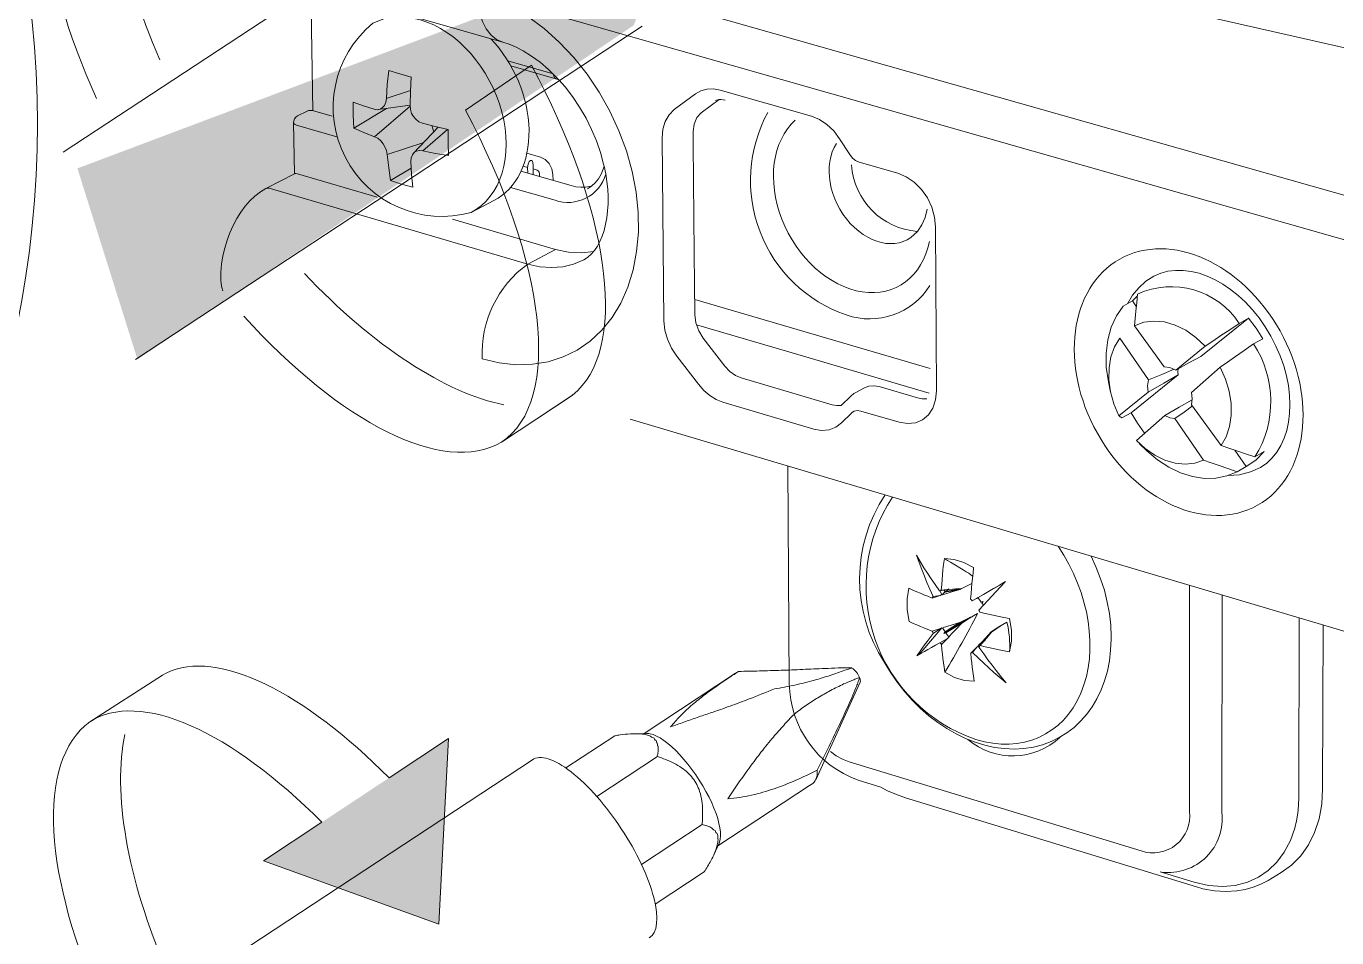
# Model space of a CAD drawing. Header units: metres. Extents: x -6.4 to 35.9, y -8.9 to 6.5.
# Drawn here: x 24.2616 to 24.6946, y -5.5785 to -5.2775 of the extents above; entities that cross this region are included whole.
import ezdxf

# ---------------------------------------------------------------- set-up
doc = ezdxf.new("R2010")
doc.units = ezdxf.units.M
doc.header["$MEASUREMENT"] = 0
for name, color, linetype, lineweight in [('PDF17_Geometry_Num_Penna__1_Num_Penna__255_Num_Penna__255_Num_Penna__255', 255, 'Continuous', 18), ('PDF17_Geometry_Num_Penna__7_Num_Penna__7_Num_Penna__7_Num_Penna__7', 7, 'Continuous', 18), ('PDF17_Solid Fills_Num_Penna__7_Num_Penna__7_Num_Penna__7_Num_Penna__7', 7, 'Continuous', 18)]:
    doc.layers.add(name, color=color, linetype=linetype, lineweight=lineweight)

msp = doc.modelspace()

# ---------------------------------------------------------------- hatches: boundary and pattern name
at = {"layer": 'PDF17_Geometry_Num_Penna__1_Num_Penna__255_Num_Penna__255_Num_Penna__255', "linetype": 'Continuous', "lineweight": 18}
msp.add_hatch(color=255, dxfattribs=at).paths.add_polyline_path([(24.48380883827088, -5.247268744958788), (24.27853905159182, -5.324457797146657), (24.29837020963799, -5.387530395229149), (24.46231787501202, -5.277215523698622), (24.46699452487841, -5.264699402957923)])
at = {"layer": 'PDF17_Geometry_Num_Penna__7_Num_Penna__7_Num_Penna__7_Num_Penna__7', "linetype": 'Continuous', "lineweight": 18}
for points in [[(24.30783974980098, -5.491102781154609), (24.30667193896729, -5.491773191077652), (24.28231551394058, -5.50739266097824)], [(24.40116729902719, -5.512696468514584), (24.3399923934489, -5.553131918637515), (24.39795041284341, -5.574028163409814)]]:
    msp.add_hatch(color=7, dxfattribs=at).paths.add_polyline_path(points)
at = {"layer": 'PDF17_Solid Fills_Num_Penna__7_Num_Penna__7_Num_Penna__7_Num_Penna__7', "linetype": 'Continuous', "lineweight": 18}
msp.add_hatch(color=7, dxfattribs=at).paths.add_polyline_path([(24.44383240269041, -5.397789829664369), (24.41858389994352, -5.414852843512161), (24.44201580806023, -5.39944422834543)])

# ---------------------------------------------------------------- linework, layer by layer
at = {"layer": 'PDF17_Geometry_Num_Penna__1_Num_Penna__255_Num_Penna__255_Num_Penna__255', "color": 255, "linetype": 'Continuous', "lineweight": 18, "flags": 128}
for points in [[(24.40670574993604, -5.305246227626142), (24.42856435734625, -5.290389078686431)], [(24.44383240269041, -5.397789829664369), (24.44201580806023, -5.39944422834543), (24.41858389994352, -5.414852843512161)], [(24.30783974980098, -5.491102781154609), (24.30667193896729, -5.491773191077652), (24.28231551394058, -5.50739266097824)], [(24.35927208526805, -5.540383317029963), (24.3399923934489, -5.55313191863107), (24.39795041260236, -5.574028163409814), (24.40116729892664, -5.512696468514584), (24.38148752376632, -5.525709990165922)]]:
    msp.add_lwpolyline(points, dxfattribs=at)
at = {"layer": 'PDF17_Geometry_Num_Penna__1_Num_Penna__255_Num_Penna__255_Num_Penna__255', "color": 255, "linetype": 'Continuous', "lineweight": 18}
for points in [[(24.42856435734625, -5.290389078686431), (24.45380745356152, -5.337431310463884), (24.46052236585523, -5.381591860878572), (24.4438324026904, -5.397789829664369)], [(24.42856435734625, -5.290389078686431), (24.45380745356152, -5.337431310463884), (24.46052236585523, -5.381591860878572), (24.4438324026904, -5.397789829664369)], [(24.41858389994352, -5.414852843512161), (24.4391395332291, -5.401352734013447), (24.43318694189627, -5.354851155399746), (24.40670574993608, -5.305246227626146)], [(24.41858389994352, -5.414852843512161), (24.4391395332291, -5.401352734013447), (24.43318694189627, -5.354851155399746), (24.40670574993608, -5.305246227626146)], [(24.38148752376632, -5.525709990165922), (24.35371957727638, -5.497666310562472), (24.3249352028386, -5.482792942027849), (24.30783974980096, -5.491102781154609)], [(24.38148752376632, -5.525709990165922), (24.35371957727638, -5.497666310562472), (24.3249352028386, -5.482792942027849), (24.30783974980096, -5.491102781154609)], [(24.28231551394058, -5.50739266097824), (24.29925417756071, -5.496260612336734), (24.32952534819879, -5.510447351353402), (24.35927208526804, -5.540383317029971)], [(24.28231551394058, -5.50739266097824), (24.29925417756071, -5.496260612336734), (24.32952534819879, -5.510447351353402), (24.35927208526804, -5.540383317029971)]]:
    msp.add_open_spline(points, degree=3, dxfattribs=at)
at = {"layer": 'PDF17_Geometry_Num_Penna__7_Num_Penna__7_Num_Penna__7_Num_Penna__7', "color": 7, "linetype": 'Continuous', "lineweight": 18, "flags": 128}
for points in [[(24.47293846576062, -5.632095394502354, 0.04508080147337286), (24.53235084192456, -5.637437047760145, 0.4142170334888561), (24.86185191256893, -5.30794138364741, 0.4142197883471385), (24.53235084192456, -4.978440313003031, 0.2773684993809682), (24.24137671572865, -5.15318482205705)], [(23.64609595631887, -5.466802584056929, 0.2752422952257264), (23.93583198676981, -5.639243910633386, 0.4142074821694222), (24.26533305741418, -5.309742839989013, 0.4142074821694222), (23.93583198676981, -4.98024176934463, 0.2809495440736232), (23.64281959814658, -5.158878981177612)], [(24.75162300489144, -5.297020189739762), (24.64719043978247, -5.273323361572821), (24.51548732909419, -5.236537320311612), (24.51155137406212, -5.233023074747273), (24.44004458662521, -5.213045940346895), (24.38501636696608, -5.202305865249098), (24.38525966088977, -5.202192328084713), (24.38551052395776, -5.202136640808803, 0.1558430401554132), (24.38391019059306, -5.202385341264169), (24.38444003069353, -5.20222855184668), (24.38501852957874, -5.20230424328961), (24.33063963436927, -5.229401779856506)], [(24.34081634887044, -5.331096477344282), (24.34130834324945, -5.330977533648259), (24.34191982197765, -5.331017541982376), (24.42728895653298, -5.356066003058679, 0.253276476801115), (24.41223933506697, -5.387352520338275), (24.41786212796992, -5.388660900994537), (24.42339300983503, -5.389271839069568), (24.42884820025722, -5.389115049652084), (24.43406009675572, -5.388293256843191), (24.43901788626726, -5.386698330010141), (24.44368372307038, -5.38443839978569), (24.44795488306396, -5.38148643351164), (24.45180974012147, -5.377880276909465), (24.45516719626832, -5.373701027953715), (24.45808131682091, -5.368943280112756), (24.46037909276683, -5.363688131361155), (24.46214162208064, -5.357995053546922), (24.46328780678778, -5.351923518518063), (24.46386089914134, -5.345565437312423), (24.46377980116678, -5.339007314436202), (24.46308776511719, -5.332276182547574), (24.46181182365075, -5.325485578810934), (24.45988709838782, -5.318716601200848), (24.45742712649278, -5.312028721565323), (24.45443190796563, -5.305546290132021), (24.45090684933801, -5.299280119964216), (24.44692764205285, -5.293370780884487), (24.44254294489488, -5.287834492487736), (24.43774194480083, -5.282795605001631), (24.43270305731472, -5.278281151084364), (24.42737221712019, -5.274307350330837)], [(24.39174047036358, -5.27537351836974), (24.3875990671293, -5.274557132092482), (24.38353876186957, -5.27447062758629), (24.37972715706517, -5.275124817914417), (24.37615884618445, -5.276476450823779, 0.8101956335043193), (24.40863425977112, -5.339007314436202), (24.4161385256839, -5.335076765935774)], [(24.36266954974901, -5.307265567192729), (24.35622388273089, -5.305386797448563, 0.2052958456997703), (24.35438458066778, -5.305589542385121), (24.35127095909762, -5.3071525706812, 0.2728499291821775), (24.34991175704413, -5.309398984576866), (24.35020370975255, -5.309853133234412), (24.35090115233378, -5.310188338195935), (24.36427150507319, -5.314081040974898)], [(24.50662926765939, -5.30595934914912, 0.4650126528052793), (24.53254277379769, -5.37283273897274, 0.3520508303410764), (24.56009770294111, -5.363160453873341)], [(24.53430584376466, -5.323308368520536, 0.3769630128639007), (24.55604280421303, -5.345243748679998), (24.55751338081841, -5.343151420936302), (24.55858387408263, -5.340691449041266), (24.55923806441076, -5.337901678716339)], [(24.4216293992149, -5.330726129927115), (24.43631353914221, -5.334986476857424, 0.4284921093702396), (24.4530813563626, -5.326341973422309)], [(24.64136273933046, -5.391038152955524), (24.65112693546769, -5.383166242891399), (24.65363015961583, -5.381484811552149), (24.65633342543456, -5.37967902998524), (24.65920429373404, -5.377759711253944), (24.66236170821031, -5.375624131257155, 0.3689975572187331), (24.62877525237215, -5.365948061585613), (24.62848870619536, -5.368856775606559), (24.62824541227168, -5.371560041425283), (24.62799671181635, -5.374068672105061), (24.62779396687995, -5.376407537691421), (24.63755275648555, -5.389934679848317)], [(24.64661572546941, -5.402484861738333), (24.65641236079647, -5.416012003895233), (24.65887773922314, -5.416833796704125), (24.66153775278877, -5.417736687487583), (24.66445187334136, -5.418677423992495), (24.66756603556453, -5.419710071535246, 0.2917910106819572), (24.66711999670443, -5.382389864948259), (24.66403827367109, -5.384563290666513), (24.6611674053716, -5.386569113904006), (24.65850198527433, -5.388423554255652), (24.65604579795144, -5.390141209356869), (24.64657355452263, -5.398424015825444)], [(24.54394677098056, -5.528766843153736), (24.53648143209557, -5.526475555045788, -0.3129669372245728), (24.51372534043355, -5.494617567372114), (24.51319009380144, -5.422694476999119)], [(24.53348675422159, -5.520368336908124), (24.62992846557042, -5.549806901674039, 0.5590563304078089), (24.64587881520722, -5.536807977658114), (24.64587881520722, -5.462100523491834)], [(24.63673474824879, -5.556816469942056, 0.4864638158597059), (24.65665781733281, -5.537104255591849), (24.65670106958591, -5.465343361167974)], [(24.57072045630238, -5.474607453128748), (24.57321827391888, -5.472969274042601), (24.57592694626924, -5.471412192931016, -0.01681448432262909), (24.5651025292779, -5.490838401757539), (24.56485382882258, -5.489211035734666), (24.56464838062035, -5.487724239534366), (24.56448077813959, -5.486334760903539), (24.56432398872211, -5.484896623487977), (24.56415638624134, -5.483350355439669), (24.56399419029222, -5.481663517568784), (24.56375089636854, -5.481376971391999), (24.56345948431328, -5.481083396724085), (24.56198350117626, -5.481905189532977), (24.56067512052, -5.482635071304035), (24.55951812274958, -5.483348733480177), (24.55837734457408, -5.483992110745035), (24.55714465536074, -5.484689553326263), (24.55587952695758, -5.485435654692232), (24.55673916548793, -5.484165119757435), (24.55759880401828, -5.482927024012454), (24.55842059682718, -5.481780839305319), (24.55928023535753, -5.480634654598177), (24.56022097186245, -5.479401965384838), (24.56128605859503, -5.478012486754015)], [(24.58646535773696, -5.473043884179198), (24.58707629581199, -5.476904147768337), (24.58711954806509, -5.480591402345077), (24.58650320345842, -5.484046176061405, 0.07679904959758549), (24.58560463790027, -5.474319284992475), (24.58289596554991, -5.475881772635695)], [(24.52985951214602, -5.489426756347001, 0.002753379143569009), (24.52544778232986, -5.489594358827759, -0.002791856532407651), (24.51813815155603, -5.489897124599459, -0.005793731375621972), (24.51098531019969, -5.490178264244602, -0.0009669230574249168), (24.50390275375462, -5.490421558168286, 0.002290490518509986), (24.49689859201831, -5.490574022360462, -0.003691653374448558), (24.49309239374554, -5.493098872635152, 0.005988334456897806), (24.48943757835863, -5.495618316378206)], [(24.53690800744173, -5.492611203481474, 0.1582617760108073), (24.53436693757216, -5.489442975941913, -0.01068053719369031), (24.53328022471304, -5.489772774371829)], [(24.48331900650452, -5.505751237973115, 0.001367404280771629), (24.48771451672577, -5.504242815646265, 0.002250848969431318), (24.49415369590597, -5.502020731143276, 0.0055364232743833), (24.50050096404834, -5.499631044159521, 0.005747448011082881), (24.50877295745364, -5.496338466392316, 0.008338004429894807), (24.5155468009422, -5.495081988439772, 0.0127255718411885), (24.52201301278059, -5.493432996290348, 0.01343061274045509), (24.52719247008927, -5.491875915178767, 0.008030266808076676), (24.53210700734771, -5.490194483839517)], [(24.53433017315703, -5.493565456315466, -0.001645912763259501), (24.53167556612304, -5.494690014896058, 0.006380467108645278), (24.52735034081308, -5.496847221019394, 0.006905849733354153), (24.52318731145224, -5.499236908003144, 0.01185127245528167), (24.51920810416708, -5.501788790936018, 0.01017431395631109), (24.51538244238042, -5.504647224212746, 0.007673006933920117), (24.5118573837528, -5.508388544105863, 0.004244373943600096), (24.50845126882121, -5.512243401163364, 0.008383731515863345), (24.50447206153605, -5.517141718826892, 0.01050355917853554), (24.50066045673165, -5.522202232439547, 0.009476355279464797), (24.4969732021549, -5.52738709627986, 0.001415162844195838), (24.49344381830198, -5.532677387487087, 0.0140346252862033), (24.49739599292895, -5.532163766981551)], [(24.52290887507291, -5.523206225364621, 0.006641601928992482), (24.52647718595363, -5.516118262387927, 0.002269526583799136), (24.53000765111289, -5.508754566297718, 0.003145322707768369), (24.5329109586022, -5.502461363471728, 0.01126914677358945), (24.53569532239548, -5.495989745101703)], [(24.47888024403018, -5.50731913214797, 0.001826946217195688), (24.47447392074566, -5.508876213259562, -0.01215834379391473), (24.47763511979407, -5.505312227604144, -0.02224125506562838), (24.48122505680134, -5.501938551862384, -0.01493938352817538), (24.48519885755487, -5.498743291664653)], [(24.46436640984945, -5.511165338754829, 0.03101047620094467), (24.46123602803137, -5.511176151818152, 0.0166488076537499), (24.45785153922632, -5.511505950248019)], [(24.48313518442887, -5.527880171965187, 0.03172490416376562), (24.48175111232968, -5.525777031158214, 0.04243400104210539), (24.4801075267119, -5.523960436528021, 0.03861658653638931), (24.47815576879076, -5.522408761948096)], [(24.50125625651809, -5.53142307214722, 0.008431750910689633), (24.50500298294285, -5.530466116047386, 0.01687791138885942), (24.50870105058286, -5.529287492150416, 0.02097892303343428), (24.51588633112903, -5.526497721825507, 0.01310571326193663), (24.52290941572608, -5.523205144058295, -0.2499069480920922), (24.52147830680165, -5.527536316553054), (24.52036456128433, -5.528266198324111), (24.49009879717789, -5.548156828218289)], [(24.48507612928674, -5.536519809521842, 0.03098496808887445), (24.4848274288314, -5.533297516665918, 0.03867565704393593), (24.48409754706032, -5.530194167506025)], [(24.48898721427321, -5.550602202477894, 0.03716742927384808), (24.48982522667702, -5.548250361215612, 0.04311247559053592), (24.49015502510692, -5.546601369066192)]]:
    msp.add_lwpolyline(points, format="xyb", dxfattribs=at)
for points in [[(24.27380509249007, -5.319132363483767), (24.42646391980511, -5.218776323229427)], [(24.40453340552412, -5.250365065627552), (24.83477978670074, -5.372347232431693)], [(24.4190450770922, -5.282749108829549), (24.34909537076687, -5.262739535239348)], [(24.41055790372773, -5.266348935760512), (24.82866608072511, -5.38546239687782)], [(24.41055790372773, -5.266350017066838), (24.41080119765141, -5.269842636504627), (24.41137969653662, -5.273075742423828), (24.41232043304154, -5.27594661072331), (24.41359096797633, -5.278406582618352), (24.41519130134102, -5.280423218919118), (24.41699708290793, -5.281850543271403), (24.41904615839852, -5.282748027523223)], [(24.35631309050287, -5.30543653753978), (24.3557399981493, -5.27168356052718)], [(24.46507412484079, -5.277517208163992), (24.2977257510668, -5.387513094327907)], [(24.4375797488517, -5.295220355357657), (24.43696340424503, -5.294528319308061), (24.43417904045175, -5.291776394704602), (24.43138927012682, -5.289397520784121), (24.42856165408043, -5.287353851825166), (24.42577188375551, -5.285623761701181), (24.42343626208813, -5.284428918209308), (24.42118173839532, -5.283450335982927), (24.41904615839852, -5.282747486870058)], [(24.40670574993604, -5.305246227626142), (24.42856435734625, -5.290389078686431)], [(24.42073191496308, -5.288947697351887), (24.43569719453554, -5.293245890003661)], [(24.42171265980211, -5.290626425425316), (24.43664009365311, -5.294886772355625), (24.43618594499556, -5.29460022617884), (24.43589939881878, -5.294075792610009), (24.43578045512276, -5.29332969124404)], [(24.38136803941713, -5.292142416896453), (24.38091929729123, -5.296775814509751), (24.38058949886134, -5.301371366401582), (24.38038405065912, -5.302641901336386), (24.37992990200158, -5.30370698806896), (24.37931896392654, -5.304404430650191), (24.37862152134531, -5.304853172776099), (24.37766997177712, -5.305091060168145), (24.37661029157618, -5.304934270750664)], [(24.38136533615132, -5.292141876243292), (24.38501474500659, -5.293212369507508), (24.38874525183644, -5.294282862771723)], [(24.38874687379593, -5.294279618852741), (24.3885414255937, -5.298945455655861), (24.38841707536604, -5.30362751205389)], [(24.43762191979847, -5.295220355357657), (24.43663793104046, -5.294885150396134)], [(24.45250556074321, -5.323673309406061), (24.45238121051555, -5.323013712546292), (24.45131612378297, -5.319202107741894), (24.45000233659507, -5.315352657216025), (24.44840740976202, -5.311622150386189), (24.44655837594201, -5.307853797834884), (24.44442820247686, -5.304193575916329), (24.44213042653094, -5.300755021794913), (24.4396272023828, -5.297521915875716), (24.43757812689221, -5.295218733398166)], [(24.38854088494054, -5.298741088759961), (24.38058787690185, -5.301368663135761)], [(24.4908427359312, -5.298619982451285), (24.48863146449148, -5.298214492578474), (24.48650129102633, -5.298295590553039), (24.4844900612572, -5.298836243716782), (24.48272753194339, -5.299858078196259)], [(24.52106416647822, -5.307230965390254), (24.49084165462487, -5.298618360491794)], [(24.36963910968285, -5.302600811695939), (24.37304522461444, -5.303790248656178), (24.37660812896353, -5.304936433363316)], [(24.36980292759147, -5.31117070499446), (24.36964073164234, -5.306904951532516), (24.36964073164234, -5.302601352349104)], [(24.3884192379787, -5.30386810271176), (24.3767249100469, -5.31399994300034)], [(24.37796030252605, -5.305061324244143), (24.38842194124452, -5.303547495385658)], [(24.3884176160192, -5.303626430747563), (24.38854196624687, -5.305021315910025), (24.38895286265132, -5.306286444313187), (24.38956380072635, -5.307351531045768), (24.39034774781377, -5.308259828360857), (24.39136958229326, -5.309032962385011), (24.39255901925349, -5.309573615548757), (24.39670582901942, -5.310633295749696), (24.40096617594973, -5.311660536760812)], [(24.48272753194339, -5.299855374930441), (24.47571526040961, -5.305061864897304)], [(24.48461008625955, -5.306088565255259), (24.49055727106074, -5.30169846156565), (24.49014096812466, -5.301779559540208), (24.48969763253039, -5.301903909767873), (24.48928132959431, -5.302060699185361)], [(24.49252416727045, -5.301903909767873), (24.49183213122085, -5.301779559540208), (24.49121038008255, -5.30169846156565), (24.49068053998208, -5.30169846156565), (24.49055618975441, -5.30169846156565)], [(24.38058949886134, -5.304694761399123), (24.36980346824463, -5.31117178630079)], [(24.47571580106278, -5.305061324244143), (24.47399111747043, -5.306742755583389), (24.47272058253564, -5.308954027023105), (24.4719366354482, -5.311538349145806), (24.47169874805616, -5.314409217445295)], [(24.4846122488722, -5.306085321336276), (24.48313626573518, -5.307685654700961), (24.48223878148336, -5.309815828166116), (24.48194682877494, -5.312313645782616)], [(24.53033042105164, -5.314654673981632), (24.52840569578871, -5.312108197580393), (24.52615117209589, -5.309934771862139), (24.52364794794776, -5.308296592775989), (24.52106362582505, -5.307231506043415)], [(24.34991391965678, -5.309401687842687), (24.3502491246183, -5.326216001235153)], [(24.36980130563197, -5.311172326953951), (24.37320742056357, -5.312605057837875), (24.37672707265955, -5.31399994300034), (24.37779756592376, -5.314529783100806), (24.37878155468178, -5.315351575909702), (24.37951684298447, -5.316297718946252), (24.38013318759114, -5.317324959957368), (24.38062518197015, -5.31854683610743), (24.38091713467858, -5.319898469016795)], [(24.38956488203267, -5.319411881169426), (24.39768549255212, -5.310880374245528)], [(24.40076343101332, -5.311619447120368), (24.39268607274698, -5.318626312122504)], [(24.39559478676792, -5.310346749572915), (24.39596243091927, -5.311368584052392), (24.39624897709605, -5.312401231595146)], [(24.40096401333707, -5.311661077413977), (24.40100726559017, -5.315970083129024), (24.40108836356473, -5.320230430059333)], [(24.48198575580273, -5.316170665452773), (24.48194791008127, -5.312315808395269)], [(24.39292828536433, -5.315880334703841), (24.38091497206592, -5.319897387710469)], [(24.47169766674983, -5.314406514179474), (24.4723140113565, -5.374846131354523)], [(24.48210956537723, -5.328677595089687), (24.48198521514957, -5.316172287412265)], [(24.53369328373014, -5.319897928363631), (24.53033042105164, -5.314653592675302)], [(24.38194113177071, -5.328508911302599), (24.38136803941713, -5.32424856437229), (24.38091929729123, -5.319896306404139)], [(24.39268391013432, -5.318626852775665), (24.39149987970572, -5.318502502548007), (24.39051048441606, -5.31875120300333), (24.38976978958173, -5.319243197382335), (24.38919669722816, -5.319940639963566), (24.38879120735535, -5.320924628721585), (24.38870470284915, -5.32215731793492), (24.38895340330448, -5.326466323649967), (24.38932104745582, -5.330650979137356)], [(24.40109106683055, -5.320233133325154), (24.39681990683697, -5.319492438490823), (24.39268391013432, -5.318627393428834)], [(24.43155525064809, -5.320726209010488), (24.42704620326246, -5.319412421822591)], [(24.435612852642, -5.326511197862558), (24.43528846074375, -5.324656757510915), (24.43442882221339, -5.322899634728742), (24.43311503502549, -5.32150474956628), (24.43155795391391, -5.320726209010488)], [(24.53676635631286, -5.322405477737082), (24.53562017160572, -5.321870231104974), (24.53455508487315, -5.321059251359358), (24.53369544634279, -5.319896847057304)], [(24.38883121568947, -5.324374536559439), (24.38194329438336, -5.32851053326209)], [(24.42507227856163, -5.325349874866838), (24.44160545230894, -5.330150874960893), (24.44323822486346, -5.330518519112239), (24.44483855822814, -5.330686121592997), (24.44635779361827, -5.330648275871539), (24.44767158080617, -5.330437421137674), (24.44844471483032, -5.330237379467093)], [(24.42905310780628, -5.324656216857754), (24.42909095352774, -5.323553284403712), (24.42900985555318, -5.322482791139496), (24.42889091185715, -5.322077301266688), (24.42856111342727, -5.321828600811365), (24.42819346927593, -5.321871853064465), (24.42782041859294, -5.322158399241246), (24.42741492872013, -5.323055883493069), (24.42724732623937, -5.324169629010381), (24.42577674963398, -5.323710073821196)], [(24.42728679392032, -5.32601163433926), (24.42724894819886, -5.32416800705089)], [(24.43040474071564, -5.325063869343218), (24.42905310780628, -5.324652972938772)], [(24.42905310780628, -5.324654594898263), (24.42909095352774, -5.326546880971367)], [(24.43118598453725, -5.326218163847813), (24.43109948003105, -5.325726169468801), (24.4307750881328, -5.325315273064355), (24.43040203744982, -5.325066572609032)], [(24.44844579613665, -5.330235757507602), (24.44959198084379, -5.329208516496486), (24.450662474108, -5.327856883587121), (24.45152211263836, -5.326375493918459), (24.45221955521959, -5.324694062579212), (24.45250610139637, -5.323672228099735)], [(24.54960146242017, -5.326046236141739), (24.53676635631286, -5.322407640349734)], [(24.32589053697894, -5.361270871066054), (24.32593378923203, -5.358691955474988), (24.32617708315572, -5.356031941909364), (24.32658797956017, -5.353361115280464), (24.3271989176352, -5.350782199689402), (24.32798286472263, -5.348192471035063), (24.32892360122754, -5.3457000599502), (24.32999409449176, -5.343321186029719), (24.33122137717346, -5.341018003552165), (24.33252975782973, -5.338925675808472), (24.33396789524529, -5.336957698292444), (24.33552497635687, -5.335157323257171), (24.33716856197466, -5.333594835613951), (24.33896893700993, -5.332199950451486), (24.34081797082994, -5.331097017997443), (24.35024696200565, -5.326220326460465)], [(24.35033076324602, -5.326180858779512), (24.35066056167592, -5.326126793463139), (24.35119040177639, -5.326267363285712)], [(24.35119148308271, -5.326265741326221), (24.37751047909381, -5.33392139012485)], [(24.38932212876215, -5.33064989783103), (24.38559162193231, -5.329622656819915), (24.38194221307703, -5.328508911302599)], [(24.43122815548402, -5.327157278393237), (24.43118490323093, -5.326216541888318)], [(24.43565286097611, -5.328429435287529), (24.43561501525465, -5.326510116556232)], [(24.48231555423261, -5.352419297469218), (24.48211010603039, -5.328679217049178)], [(24.56206730241664, -5.343807233223924), (24.56173750398676, -5.340568720773092), (24.56080217401347, -5.337281549537522), (24.55932078434481, -5.33421604609909), (24.55735280682878, -5.331383023521063), (24.5549739329083, -5.329004149600586), (24.5523463585325, -5.327203774565319), (24.54959984046068, -5.326046776794904)], [(24.4470119839464, -5.331175953359352), (24.44836361685576, -5.330321721360633), (24.44844471483032, -5.330235216854433)], [(24.40244269973992, -5.3412277769797), (24.43651466211912, -5.351192014787522)], [(24.56230735242134, -5.397886065927516), (24.56206946502929, -5.343809936489741)], [(24.44910485234325, -5.351882969530784), (24.44504454708353, -5.352331711656696), (24.44082204587468, -5.352088417733007), (24.43651304015963, -5.351190933481192), (24.4272840906545, -5.356062218486535)], [(24.44582687221147, -5.35463381282792), (24.44246400953298, -5.35606654371184), (24.43889569865226, -5.356931588773836), (24.43512193956931, -5.357212728418983), (24.43126708251182, -5.356931588773836), (24.42728787522665, -5.35606654371184)], [(24.48531131341293, -5.380508391938427), (24.48382992374427, -5.378080859233215), (24.48284593498625, -5.375420845667588), (24.482521543088, -5.37271757984886), (24.48231609488578, -5.352421460081874)], [(24.62541995883794, -5.369142781130179), (24.62713923589865, -5.366353010805256), (24.62918831138925, -5.363855193188755), (24.63148608733516, -5.361730426255235), (24.63410825517933, -5.36004358838435)], [(24.326587438907, -5.364923523840311), (24.32621979475566, -5.363782745664814), (24.32597109430033, -5.362587902172933), (24.32588999632577, -5.361268708453395)], [(24.56021934990296, -5.39051047546771), (24.48247883148807, -5.367748977274047)], [(24.62402615498181, -5.369931594096084), (24.62705381269878, -5.368244756225199), (24.62836759988669, -5.37016948148813)], [(24.62705381269878, -5.368244756225199), (24.62787560550768, -5.36737971116321), (24.62869739831657, -5.366563324885952)], [(24.61914189430054, -5.394939506185104), (24.61844445171931, -5.390138506091052), (24.61835794721311, -5.385461856224659), (24.61889860037685, -5.381039313345227), (24.62000153283089, -5.376892503579299), (24.6217640621447, -5.373167403281094), (24.62402399236915, -5.369934297361901)], [(24.47231563331599, -5.374844509395032), (24.47264543174587, -5.377839727922179), (24.47345641149149, -5.380878198702426), (24.47477019867939, -5.3838193519132), (24.4765327279932, -5.3864901785421)], [(24.51278027870332, -5.384810909815506), (24.48305516776062, -5.376117206942489)], [(24.62779558883944, -5.376408078344582), (24.63087190534115, -5.375288926295632), (24.63419151576655, -5.374888842954462), (24.6376787286727, -5.375169982599608), (24.64124163302178, -5.376197223610724), (24.64472884592794, -5.377921907203071), (24.64804845635333, -5.380268341933721), (24.65112477285504, -5.383166242891399)], [(24.66236008625082, -5.375626293869807), (24.66539855703107, -5.373939455998926), (24.64969258262428, -5.386569113904006)], [(24.66539855703107, -5.373939455998926), (24.66793962690067, -5.377183374981396), (24.67015630487202, -5.380703027077374)], [(24.48530915080027, -5.380510554551083), (24.49244036603007, -5.389734097524574)], [(24.62291457207715, -5.380549481578868), (24.62119529501644, -5.383414943346722), (24.61996801233474, -5.386702114582292), (24.61934626119643, -5.390340710374293), (24.61930300894333, -5.394244226216532), (24.61983825557544, -5.398212620438422), (24.62094659456112, -5.402235079976684), (24.62258477364727, -5.406133189287289), (24.6323057175314, -5.398304531476256)], [(24.62291457207715, -5.380546778313054), (24.6323489697845, -5.394284775203808)], [(24.67015576421886, -5.380702486424212), (24.66711729343861, -5.382389324295097)], [(24.55993442568566, -5.398675419546585), (24.51277865674383, -5.384813072428166)], [(24.47653164668687, -5.386491800501592), (24.48366826844831, -5.395758595728182)], [(24.49243982537691, -5.38973409752457), (24.49408341099469, -5.391496626838382), (24.4958891925616, -5.392805007494644), (24.49785176354599, -5.393670052556633)], [(24.64136490194311, -5.391038152955524), (24.63944558321182, -5.390183920956808), (24.63755329713871, -5.389935220501485)], [(24.64969096066478, -5.386571817169827), (24.64571175337962, -5.388712803698255), (24.64136490194311, -5.391037612302359)], [(24.6560479605641, -5.390140668703708), (24.65780508334627, -5.394033371482671), (24.65899992683815, -5.398050424489295), (24.65965411716628, -5.402072884027561), (24.65969736941938, -5.406014245591262), (24.65916212278727, -5.409696093636363), (24.65805378380159, -5.413064362846498), (24.65641019818381, -5.416010922588903)], [(24.49785392615865, -5.393667889943977), (24.52787098980977, -5.40248594304466)], [(24.64214614576473, -5.39058941082962), (24.64210289351162, -5.391584212650905), (24.64214614576473, -5.392600640598751), (24.62660777383869, -5.405149200529266)], [(24.63230355491875, -5.398302368863604), (24.63209810671653, -5.396253293373007), (24.63234680717185, -5.394285315856976), (24.63681260230438, -5.392479534290068), (24.64091615981721, -5.390798102950825)], [(24.63230463622508, -5.398302909516765), (24.63746787393884, -5.395345536711076), (24.64214452380523, -5.392599018639256)], [(24.44383240269041, -5.397789829664369), (24.44201580806023, -5.39944422834543), (24.41858389994352, -5.414852843512161)], [(24.48366718714198, -5.395758595728182), (24.48542971645578, -5.397764418965671), (24.48744094622492, -5.399456663368198), (24.48957652622171, -5.40076504402446), (24.49178779766143, -5.401619276023176), (24.52180486131255, -5.41051842709842)], [(24.53090567601787, -5.402733021540492), (24.53401983824104, -5.39965670503878), (24.53434963667092, -5.399370158861995), (24.53471728082227, -5.39908361268521), (24.53508492497362, -5.398829505698252), (24.53545256912496, -5.398575398711291)], [(24.53852726366718, -5.396951276607403), (24.53545635369711, -5.398578642630277)], [(24.55612011761544, -5.400264939847997), (24.54337151601434, -5.396534433018154), (24.54164683242199, -5.396253293373007), (24.54000865333584, -5.396372237069034), (24.53852726366718, -5.396950735954235)], [(24.55005561107771, -5.408302830433392), (24.5527967226179, -5.4087515725593), (24.5553810447406, -5.408519091698885), (24.55772207293962, -5.4075242898776), (24.55969005045565, -5.40588611079145), (24.56112278133957, -5.403631587098637), (24.56202567212303, -5.400922914748271), (24.56230681176817, -5.397884443968024)], [(24.61988150782854, -5.398382385531839), (24.61914081299421, -5.394938424878781)], [(24.64661842873522, -5.402484861738333), (24.64681847040581, -5.400511477690664), (24.64657517648212, -5.398424556478609)], [(24.52786990850344, -5.402484861738333), (24.52942698961503, -5.402771407915118), (24.53090837928369, -5.402733562193653)], [(24.5561222802281, -5.400267643113814), (24.55763610908658, -5.400554189290599), (24.55911209222361, -5.400510937037495)], [(24.63185265018019, -5.417690731968658), (24.63538311533944, -5.420648104774344), (24.63910821563764, -5.423102670137744), (24.64300632494825, -5.424994956210853), (24.64694768651194, -5.426222238892557), (24.65084038929091, -5.426833176967591), (24.65465199409531, -5.426757485524664), (24.65825815069748, -5.426022197221968), (24.66162101337599, -5.424670564312606), (24.65855010340591, -5.423600071048391), (24.65567923510643, -5.422616082290375), (24.65305706726226, -5.421707784975283), (24.65059168883559, -5.420853552976567), (24.64111944540677, -5.407072303832706), (24.64411466393392, -5.404904284646094), (24.64690443425884, -5.402849802623862)], [(24.64681901105897, -5.400842357426875), (24.64247215962246, -5.403340175043379), (24.63780091628771, -5.406086693115199)], [(24.78150166133265, -5.502381887456657), (24.46113762915556, -5.40728640248555)], [(24.53094784696464, -5.408519632352053), (24.53422420513694, -5.405232461116483)], [(24.53422690840275, -5.405230298503831), (24.53512979918621, -5.404662612681896), (24.53615163366569, -5.404413912226573), (24.53729781837282, -5.404576108175696)], [(24.53729944033232, -5.404575567522535), (24.55005344846506, -5.40830066782074)], [(24.62357200632427, -5.406832794481168), (24.62328005361584, -5.406621939747311), (24.62303675969216, -5.406465150329822), (24.62278805923683, -5.406297547849064), (24.62258261103461, -5.406135351899934)], [(24.63111682122432, -5.411908987035574), (24.62870010158239, -5.408638035394915), (24.62660777383869, -5.405150822488761), (24.62356930305845, -5.406832253828007)], [(24.62836868119301, -5.414332735168642), (24.63780307890036, -5.406087774421529)], [(24.63780091628771, -5.406085611808873), (24.63948234762695, -5.406783054390104), (24.6411205267131, -5.407075007098527)], [(24.52180323935305, -5.410520049057908), (24.52438756147576, -5.410963384652181), (24.5268475333708, -5.410768749513231), (24.52906421134215, -5.409946956704342), (24.53094568435198, -5.408519632352053)], [(24.65059385144824, -5.420853012323406), (24.6476418851742, -5.421793748828321), (24.64447906416628, -5.422085701536744), (24.64116486027253, -5.421750496575221), (24.63780199759403, -5.420766507817206), (24.63448238716864, -5.419176987515794), (24.63128172043927, -5.416992748734266), (24.62836759988669, -5.414332735168642)], [(24.62931374292324, -5.41527184971406), (24.6318494062612, -5.417688569356002)], [(24.66092627406057, -5.417489608991747), (24.66465137435878, -5.422944799413933)], [(24.66465191501194, -5.422944258760772), (24.66785258174131, -5.420814085295614), (24.67059909981313, -5.41798106271759), (24.66756603556453, -5.419705746309937)], [(24.66940858154657, -5.423234048856536), (24.66609437765281, -5.424704625461921), (24.662482814519, -5.425607516245378), (24.65871446196769, -5.425888655890525)], [(24.66465407762459, -5.422943718107611), (24.66162101337599, -5.424668401699954)], [(24.56338217091086, -5.463986862380143), (24.5619007812422, -5.461899941168085), (24.5605869940543, -5.459964402841877), (24.5594029636257, -5.45816402780661), (24.55821352666546, -5.456314993986602), (24.55698083745212, -5.454309170749106), (24.55571030251733, -5.452135745030851), (24.55661319330078, -5.454644375710625), (24.55747283183113, -5.456931338593272), (24.55833247036148, -5.459066918590061), (24.55919751542348, -5.461159246333757), (24.5601382519284, -5.463375924305108), (24.56124659091407, -5.465787237415412)], [(24.57461153712185, -5.456232814705714), (24.57141627692412, -5.454556789898106), (24.56812910568854, -5.453567394608449), (24.56493925202245, -5.453329507216402), (24.56469055156713, -5.455248825947692), (24.56448510336491, -5.457016761793142), (24.56432290741578, -5.458617095157827), (24.56419855718812, -5.460217428522512), (24.56407420696046, -5.461898859861762), (24.56391741754297, -5.463742487150132)], [(24.56493925202245, -5.453329507216402), (24.56600433875503, -5.453935038759795), (24.56698832751304, -5.454513537645003), (24.56866975885229, -5.455502932934657), (24.57002139176165, -5.456319319211911), (24.5711675764688, -5.457016761793142), (24.57215156522681, -5.457633106399815), (24.5729733580357, -5.458168353031922), (24.5742871452236, -5.459152341789938)], [(24.61332122233966, -5.452463921501248), (24.61340232031422, -5.452545019475806), (24.61507834512183, -5.456199834862723), (24.6165597347905, -5.45996818741402), (24.61779242400383, -5.463785198750063), (24.61877100623021, -5.467640055807568), (24.61946844881144, -5.47148950633343), (24.61992259746899, -5.475338956859289), (24.62008479341811, -5.479150561663701), (24.62004694769665, -5.479891256498028)], [(24.57416009173012, -5.467218346339848), (24.57391679780643, -5.466942613226337), (24.57363025162965, -5.466656067049549), (24.57374919532568, -5.464801626697909), (24.57391679780643, -5.463082349637197), (24.5740411480341, -5.461487422804147), (24.57420334398322, -5.459887089439466), (24.57440879218544, -5.458167812378754), (24.57461424038767, -5.456232274052546)], [(24.55329196091589, -5.474067881271331), (24.55267561630922, -5.470256276466927), (24.55263777058776, -5.466563615358549), (24.55324870866279, -5.463125061237129)], [(24.55324978996912, -5.463123439277638), (24.55456357715702, -5.463739783884314), (24.55583411209182, -5.464275030516418), (24.55701814252042, -5.464767024895423), (24.5581697337592, -5.465264425806069), (24.55944567522564, -5.465745607121804), (24.56087840610956, -5.466329512538646)], [(24.56587998852737, -5.463540282866891), (24.56338217091086, -5.463989024992799), (24.56366871708765, -5.463870081296772), (24.56391741754297, -5.463740324537476)], [(24.56346110627278, -5.463989024992799), (24.5641152966009, -5.465135209699937)], [(24.56391525493032, -5.463740865190644), (24.56587782591471, -5.463540823520052)], [(24.57006356270842, -5.463494868001135), (24.56743598833263, -5.464273408556927), (24.56432182610946, -5.465219551593478), (24.56411097137559, -5.465133047087285)], [(24.57006626597424, -5.463494327347973), (24.56768739205377, -5.46390522375242), (24.56510306993107, -5.464353965878324), (24.56469217352662, -5.464764862282774), (24.56431912284364, -5.465219010940316)], [(24.56481273918213, -5.463740865190644), (24.56510469189056, -5.464351803265671)], [(24.57067666339611, -5.463212106396497), (24.56813018699487, -5.463660848522405), (24.56534582320159, -5.464147436369771), (24.56489708107568, -5.463698694243867)], [(24.56637036094688, -5.463254817996432), (24.56637036094688, -5.463492705388479), (24.56583511431478, -5.463784658096902), (24.56534852646741, -5.46414689571661)], [(24.56637036094688, -5.463253196036938), (24.56587836656788, -5.463539742213726)], [(24.56637036094688, -5.463492705388479), (24.56764089588168, -5.463373761692452), (24.56874923486736, -5.463292663717894), (24.57067936666193, -5.463211565743336)], [(24.57006626597424, -5.463492705388479), (24.57063395179618, -5.463211565743336)], [(24.57067882600877, -5.463212647049659), (24.57317664362527, -5.46202321008942)], [(24.57404168868726, -5.46153391897623), (24.57317664362527, -5.462020506823599)], [(24.57633135483572, -5.470335211828839), (24.57785599675748, -5.468664593552866), (24.5792887276414, -5.467139951631104), (24.58059710829767, -5.465750473000277), (24.58199739999177, -5.464274489863257), (24.58350582231862, -5.462679563030207), (24.5851926601895, -5.46091162718476), (24.58313817816727, -5.462101064144996), (24.58121885943597, -5.463214809662318), (24.57949417584363, -5.464187985357057), (24.57785599675748, -5.465134128393608), (24.57608806091204, -5.466118117151627), (24.57415792911747, -5.467221049605669)], [(24.5851926601895, -5.460956501397348), (24.57608806091204, -5.46615758483258), (24.57608806091204, -5.466411691819538)], [(24.56358275323461, -5.465462845517166), (24.56087948741589, -5.466327890579159), (24.56104168336501, -5.466035937870735), (24.56124713156724, -5.465787237415412)], [(24.56124875352673, -5.465789400028065), (24.5635843751941, -5.46545960159818)], [(24.56358275323461, -5.465461764210836), (24.56411259333508, -5.465131965780955)], [(24.57416063238328, -5.467219968299339), (24.57555551754575, -5.466441427743547)], [(24.57609022352469, -5.466159747445232), (24.57555497689258, -5.466446293622017)], [(24.57711476126999, -5.46767952348852), (24.57662276689098, -5.46702533316039), (24.57609292679051, -5.466414395085355)], [(24.57780895993223, -5.467431363686362), (24.57711692388264, -5.467680064141682)], [(24.57735481127469, -5.468049870905688), (24.57780895993223, -5.467433526299018)], [(24.57780895993223, -5.468708927112289), (24.57760351173001, -5.468373722150769), (24.57735481127469, -5.468049330252523)], [(24.57363295489547, -5.472679483946834), (24.56473380382023, -5.478091422115924), (24.56542583986982, -5.477848128192235)], [(24.57321557065306, -5.472970355348934), (24.57363187358914, -5.472678402640504), (24.57010140842988, -5.474435525422678)], [(24.57633351744838, -5.470335752481997), (24.57654437218223, -5.470670957443524), (24.57670656813136, -5.471038601594866)], [(24.57670819009085, -5.471040223554361), (24.57842746715156, -5.471451119958807), (24.58002239398461, -5.471775511857054), (24.58150378365327, -5.472110716818573), (24.58302301904339, -5.472386449932085), (24.5846125393448, -5.472716248361969), (24.58646697969645, -5.473046046791854)], [(24.56091625183102, -5.477273413879175), (24.55952136666856, -5.476732760715429), (24.5582129860123, -5.476213733678236), (24.55701814252042, -5.475710926235955), (24.55587736434492, -5.475224338388585), (24.55465008166322, -5.474689091756474), (24.55329304222222, -5.47406734061817)], [(24.55665536424755, -5.484976640156212), (24.56415963016033, -5.476126147865706)], [(24.56366709512816, -5.476412153389333), (24.56415908950717, -5.476125607212545)], [(24.57010303038938, -5.474437688035337), (24.56751870826668, -5.475227041654403), (24.56436129379041, -5.476173184690953)], [(24.56436399705623, -5.476172103384627), (24.56477489346067, -5.47686413943422), (24.56518038333348, -5.477475077509247)], [(24.56473380382023, -5.478093044075415), (24.56518254594614, -5.477476699468745), (24.5677614615372, -5.475881772635695), (24.57010248973621, -5.474438228688498)], [(24.56645524349359, -5.479114337901727), (24.56591999686148, -5.478497993295058), (24.56542800248248, -5.477849209498565), (24.5682177728074, -5.476173184690953), (24.57072099695554, -5.474605290516095)], [(24.57072099695554, -5.474607453128748), (24.56883411741407, -5.476656528619344), (24.5676825261753, -5.477851372111218), (24.56645524349359, -5.479116500514383)], [(24.58039328205493, -5.477515626496533), (24.58289650620307, -5.475877447410383)], [(24.58047546133583, -5.477563744628107), (24.58342742760988, -5.475633612833533)], [(24.58342959022253, -5.475631450220881), (24.58289434359043, -5.475880150676204)], [(24.63623842864448, -5.55673266870161), (24.64747860791874, -5.560176629354668), (24.65218769697496, -5.56124712261888), (24.65678324886679, -5.561620173301861), (24.66096790435418, -5.56124712261888), (24.66510930758847, -5.560176629354668), (24.66867761846918, -5.558543856800153), (24.67195397664148, -5.556289333107337), (24.6748302514726, -5.553537408503878), (24.67720371886144, -5.550293489521408), (24.67925279435203, -5.546444038995546), (24.68072877748906, -5.542297229229618), (24.68130727637426, -5.539880509587682), (24.68171276624707, -5.537382691971175), (24.6819614667024, -5.534798369848481), (24.68204256467696, -5.532132949751215), (24.68220476062608, -5.472882769536398)], [(24.67621540487811, -5.556980828503768), (24.67966477206281, -5.554520856608733), (24.68265999058995, -5.551449946638659), (24.68520106045956, -5.547838383504843), (24.68725013595015, -5.543778078245118), (24.68872611908717, -5.539269030859487), (24.68962900987063, -5.534424778512331), (24.68991014951578, -5.529342638773123), (24.69007775199654, -5.475223257082256)], [(24.56346110627278, -5.481085018683579), (24.56596433042091, -5.479652287799652)], [(24.56596378976775, -5.479653909759143), (24.56399581225172, -5.481665139528275)], [(24.56596270846142, -5.479653369105979), (24.56645470284042, -5.479366822929194), (24.56645470284042, -5.479118122473871)], [(24.58039328205493, -5.477518329762351), (24.57850640251347, -5.479567405252944), (24.57740347005943, -5.480756842213186), (24.57613293512463, -5.482032783679621), (24.5767060274782, -5.481740830971198), (24.57719802185721, -5.481373186819852)], [(24.57789113921313, -5.480681150770259), (24.57674495450599, -5.482032783679621), (24.57658275855686, -5.482270671071667), (24.57638271688628, -5.482524778058625)], [(24.57724235541663, -5.481462394591873), (24.57719910316353, -5.481375890085669), (24.57888053450278, -5.479364660316541), (24.58039436336126, -5.477515626496533)], [(24.57777165486394, -5.4808774078687), (24.57760405238318, -5.481045010349462), (24.57744185643406, -5.481163954045485), (24.57904218979874, -5.479282481035654), (24.58047492068266, -5.477563203974938)], [(24.57789330182578, -5.480678447504438), (24.57842854845789, -5.480386494796019)], [(24.57793817603837, -5.480678447504438), (24.57805711973439, -5.48051084502368), (24.57822472221515, -5.480348649074557)], [(24.57842908911105, -5.480389738715004), (24.57822364090883, -5.480351892993543), (24.57949417584363, -5.478789405350319), (24.58047816460165, -5.477562122668616)], [(24.56510361058423, -5.490838942410704), (24.56829887078196, -5.492514967218309), (24.57158063548589, -5.493509769039601), (24.57477589568363, -5.493790908684751), (24.57453260175994, -5.492158136130239), (24.57432715355772, -5.490601055018654), (24.57415955107696, -5.489211576387827), (24.57399735512784, -5.487762625908992), (24.57384056571035, -5.486248797050507), (24.57370540241941, -5.484567365711257)], [(24.57370648372574, -5.484570068977074), (24.57563661552031, -5.482558839207947)], [(24.57563715617347, -5.482559379861108), (24.57424227101101, -5.48432190917492), (24.57395572483422, -5.484446259402578), (24.5737070243789, -5.484570609630239)], [(24.57424173035784, -5.484320287215432), (24.57617726868405, -5.48621257328854), (24.57793979799786, -5.487856158906318), (24.57961582280547, -5.489359174701534), (24.58134050639782, -5.490927068876395), (24.58322197940765, -5.492570654494177), (24.58531430715134, -5.494289931554885), (24.5836328758121, -5.492240856064292), (24.58207579470051, -5.490310724269726), (24.58068631606969, -5.488510349234453), (24.57932927662869, -5.486699161135903), (24.57793979799786, -5.484736590151513), (24.57638271688628, -5.482525318711794)], [(24.57613293512463, -5.482273374337488), (24.57563553421398, -5.482559920514269)], [(24.57654166891642, -5.482769693941805), (24.57613077251197, -5.482272293031158)], [(24.58650482541791, -5.484046716714573), (24.584699043851, -5.48371151175305), (24.58302301904339, -5.483381713323169), (24.58150378365327, -5.483095167146381), (24.58002239398461, -5.482770775248134), (24.57846531287302, -5.482397724565153), (24.57674603581231, -5.4820300804138)], [(24.53083971633189, -5.489369447111642), (24.53395387855506, -5.48933160139018)], [(24.30783974980098, -5.491102781154609), (24.30667193896729, -5.491773191077652), (24.28231551394058, -5.50739266097824)], [(24.46572398994361, -5.51106910249171), (24.49598434751842, -5.491173066065898)], [(24.53713345981105, -5.494152605651294), (24.52247635254192, -5.526316062362483)], [(24.46245844483459, -5.51113289956503), (24.46667013298016, -5.511019362400646)], [(24.46774495146969, -5.511157228957398), (24.46876137941753, -5.511438368602548), (24.46985890533993, -5.511892517260094), (24.47104293576853, -5.512535894524952), (24.47227562498187, -5.513357687333841), (24.4735353468534, -5.514330863028579), (24.47485994710457, -5.51546082814081), (24.47621698654557, -5.516709736949061), (24.47754158679675, -5.518120841706438), (24.4788770001112, -5.519623857501642), (24.48020700689401, -5.521229597397969), (24.48152079408191, -5.522905622205577), (24.48280214207999, -5.524678964582662), (24.48399157904023, -5.52649555921284), (24.48512695068409, -5.528333779969579), (24.48618122435339, -5.530193626852864), (24.4871922457696, -5.53205888026778), (24.4880735104265, -5.533902507556149), (24.48883583138738, -5.535702882591423), (24.4895170543737, -5.537487038031777), (24.49005770753744, -5.539163062839389), (24.49047941700517, -5.540741770077524), (24.49078218277686, -5.542233972809459), (24.49098222444745, -5.543591012250467), (24.491003850574, -5.544861547185263), (24.49090112647288, -5.545969886170944), (24.49065242601756, -5.546899809612583), (24.49053348232154, -5.547310706017029)], [(24.35927208526805, -5.540383317029963), (24.3399923934489, -5.55313191863107), (24.39795041260236, -5.574028163409814), (24.40116729892664, -5.512696468514584), (24.38148752376632, -5.525709990165922)], [(24.45604575765941, -5.511792496424803), (24.43988563459507, -5.522416331092391)], [(24.2200436231936, -5.657045456702853), (24.42886550115846, -5.519768211896363)], [(24.47012166277752, -5.518640409396795), (24.45009046306076, -5.531810720465622)], [(24.52729465353721, -5.517040616685275), (24.52918153307868, -5.518397656126275), (24.53131711307548, -5.519549247365052), (24.53349053879373, -5.520371040173941)], [(24.55206197496837, -5.532300011578812), (24.54911000869433, -5.531234924846235), (24.54619588814174, -5.529964389911434), (24.54394677098056, -5.528769546419557)], [(24.64821281491511, -5.561698027357444), (24.5520630562747, -5.532302714844633)], [(24.48490528288696, -5.541135365580729), (24.46484164398038, -5.554321896244474)], [(24.49053077905572, -5.547310165363861), (24.48876824974191, -5.551165022421365)], [(24.4856129978783, -5.556771595729401), (24.46944206175068, -5.567395430396989)], [(24.64821227426194, -5.561697486704283), (24.6503856999802, -5.562319237842587), (24.65415945906314, -5.563011273892183), (24.65793321814608, -5.563216722094406), (24.66162047272282, -5.563011273892183), (24.66432914507318, -5.562557125234637), (24.66695671944898, -5.561816430400302), (24.66945453706548, -5.560794595920829), (24.67187666323906, -5.559567313239125), (24.67621270161229, -5.556982991116421)]]:
    msp.add_lwpolyline(points, dxfattribs=at)
msp.add_lwpolyline([(24.56091841444368, -5.477274495185505), (24.5636649325155, -5.476414856655147), (24.56128605859503, -5.478015190019836), (24.5611238626459, -5.477647545868486)], close=True, dxfattribs=at)
at = {"layer": 'PDF17_Geometry_Num_Penna__7_Num_Penna__7_Num_Penna__7_Num_Penna__7', "color": 7, "linetype": 'Continuous', "lineweight": 18}
for centre, radius, start, end in [((24.58692627220957, -5.46007974374546), 0.04998764432610869, 146.22056198064, 213.3535323863283), ((24.59268882922128, -5.462313659314965), 0.05362277186840458, 146.8406557920781, 251.1833757266475), ((24.46362514657025, -5.522061881005854), 0.01097633809432352, 68.77169146731424, 76.78529393444825), ((24.58749946047001, -5.495420091898787), 0.02301538360998023, 230.0658791974436, 313.0035294266426), ((24.4845138067596, -5.548331128580958), 0.007063591546824455, 61.84855101946391, 74.16918914526009)]:
    msp.add_arc(centre, radius, start, end, dxfattribs=at)
for centre, major_axis, ratio, start_param, end_param in [((24.39226610083525, -5.307780642367135), (-0.01636109449042421, 0.03122900908044457), 0.7245451402954736, 3.141975620604475, 5.675959987447942), ((24.40067464963309, -5.304191730727737), (-0.01507363587122512, 0.03108020427293566), 0.7229350080923471, 3.159064728723421, 5.129231021765589), ((24.53454564336104, -5.334712490897608), (-0.01535581015741271, 0.02862676346267801), 0.735857967864533, 0.1784612908833552, 3.86815703974565), ((24.543134164637, -5.330128356404352), (-0.009595574035529351, 0.01783413767407893), 0.7361085507228271, 0.3815466575325579, 3.427581949562712), ((24.43937666388292, -5.329703097509707), (-0.004074189398135531, 0.02571534018486066), 0.5403255726216359, 3.318041971704541, 4.862895283251519), ((24.65123078592407, -5.391933253928272), (-0.01765748704888637, 0.03160385048897574), 0.6831835481915923, 3.165936837043881, 6.258604538290541), ((24.57547833917644, -5.470558908744906), (-0.02274468831309306, 0.04074503004762597), 0.7341411684264644, 2.489152441946834, 4.829179749547743), ((24.57869340706693, -5.469090681577985), (-0.02459856098307612, 0.04309772694749015), 0.7712984196134167, 1.55922631630161, 4.066254949635205), ((24.44733043361365, -5.545933592738443), (-0.01841029098750723, 0.02620315294419218), 0.3410209686070543, 4.603588782222312, 6.289410158569826), ((24.45099389047859, -5.551383578321829), (-0.01653488021447912, 0.02709456749589023), 0.3417550379909612, 3.135690137480409, 4.832086546708902)]:
    msp.add_ellipse(centre, major_axis=major_axis, ratio=ratio, start_param=start_param, end_param=end_param, dxfattribs=at)
msp.add_ellipse((24.64566368341956, -5.395038077815578), major_axis=(-0.0227514799420767, 0.04065140187601558), ratio=0.7423919808741324, dxfattribs=at)
for points in [[(24.28484252682793, -5.301334061333286), (24.26504921450322, -5.257984490664214), (24.2622161919252, -5.21936022864627), (24.28019290961974, -5.206254795957094)], [(24.30577986124712, -5.288630874597931), (24.29242572810261, -5.25800827940342), (24.28775448476785, -5.229315816003471), (24.29181479002756, -5.210392955272404)], [(24.42856435734625, -5.290389078686431), (24.45380745356152, -5.337431310463884), (24.46052236585523, -5.381591860878572), (24.4438324026904, -5.397789829664369)], [(24.41858389994352, -5.414852843512161), (24.4391395332291, -5.401352734013447), (24.43318694189627, -5.354851155399746), (24.40670574993608, -5.305246227626146)], [(24.35351466972732, -5.359132587803444), (24.37621669607297, -5.383283564627931), (24.40052446231495, -5.398778684300865), (24.41940407079294, -5.402530817257254)], [(24.33346725041566, -5.373234984926565), (24.36533334788678, -5.408355814443439), (24.39948640824055, -5.426116270872459), (24.41858768451568, -5.414849058940014)], [(24.38148752376632, -5.525709990165922), (24.35371957727638, -5.497666310562472), (24.3249352028386, -5.482792942027849), (24.30783974980096, -5.491102781154609)], [(24.52985951214602, -5.489426756347001), (24.53063805270182, -5.489356471435705), (24.53137874753615, -5.489367284498989), (24.53211944237049, -5.489367284498989)], [(24.53328022471304, -5.489772774371797), (24.53368901714289, -5.489772774371797), (24.53250168415725, -5.490070133611859), (24.53210700734769, -5.490194483839517)], [(24.53211944237047, -5.489367284498989), (24.53287095026808, -5.489345658372436), (24.53362786469732, -5.489405130220451), (24.53436855953167, -5.489442975941916)], [(24.53395225659557, -5.489329438777524), (24.53410373599586, -5.489329438777524), (24.53436855953163, -5.489442975941902), (24.53436855953163, -5.489442975941902)], [(24.53433017315703, -5.493565456315469), (24.5347735087513, -5.493349195049973), (24.53521143781393, -5.493203218695761), (24.53564936687656, -5.493051835809901)], [(24.53564936687656, -5.493051835809908), (24.53608188940756, -5.492873420265873), (24.5364765662171, -5.492749070038215), (24.53690368221645, -5.492608500215642)], [(24.53634410619198, -5.494319126825729), (24.53616028411631, -5.49488681264766), (24.53593861631917, -5.495416652748133), (24.53569532239548, -5.495989745101706)], [(24.53690638548228, -5.492610662828291), (24.53672796993823, -5.493172942118584), (24.53656577398912, -5.493773067130341), (24.53634410619199, -5.494319126825729)], [(24.53690638548228, -5.492610662828291), (24.53718211859578, -5.493086437612391), (24.53726862310198, -5.493648716902683), (24.53713345981106, -5.494151524344979)], [(24.28231551394058, -5.50739266097824), (24.29925417756071, -5.496260612336734), (24.32952534819879, -5.510447351353402), (24.35927208526804, -5.540383317029971)], [(24.48519885755487, -5.498743291664653), (24.48653967740096, -5.497678204932072), (24.48798322134816, -5.496677996579145), (24.48943757835865, -5.495618316378206)], [(24.28724464883445, -5.60232540934706), (24.26745133650974, -5.558981245209626), (24.26461831393171, -5.520351576660047), (24.28259503162624, -5.507246143970875)], [(24.48331900650452, -5.505751237973115), (24.48187005602569, -5.506297297668496), (24.48036163369885, -5.506794698579142), (24.47888024403018, -5.507319132147966)], [(24.30818198325363, -5.589622222611709), (24.29483325664077, -5.559005033948836), (24.29015660677438, -5.53030175748561), (24.29421691203412, -5.511384303286167)], [(24.45604575765941, -5.511792496424803), (24.45665128920281, -5.51167355272878), (24.45726763380948, -5.511614080880761), (24.45785153922632, -5.511505950248015)], [(24.46436640984945, -5.511165338754854), (24.46498275445612, -5.511208591007957), (24.46557747293623, -5.511268062855969), (24.46613434569489, -5.511376193488719)], [(24.46666905167384, -5.511016659134828), (24.46683490094236, -5.511016659134828), (24.46774495146969, -5.511157228957394), (24.46774495146969, -5.511157228957394)], [(24.46759951576864, -5.511830342146265), (24.46807529055273, -5.512008757690296), (24.46836609589501, -5.512495345537673), (24.46879976579218, -5.512495345537673)], [(24.46879976579216, -5.512495345537673), (24.46919414624211, -5.512495345537673), (24.46924581384714, -5.513354984068023), (24.46964318472758, -5.513354984068023)], [(24.46964318472759, -5.513354984068023), (24.4699881875384, -5.513354984068023), (24.46976923973171, -5.51426868791475), (24.47010273991675, -5.51426868791475)], [(24.47010273991678, -5.51426868791475), (24.47041510459236, -5.51426868791475), (24.47000503016718, -5.515252676672766), (24.47034062730884, -5.515252676672766)], [(24.47034062730883, -5.515252676672766), (24.47046497753649, -5.515960932317277), (24.47042713181503, -5.516744879404705), (24.47030278158736, -5.51752341996049)], [(24.47030278158737, -5.517523419960497), (24.47066646880761, -5.517523419960497), (24.46973743057969, -5.518642572009448), (24.47012436604333, -5.518642572009448)], [(24.47012166277752, -5.518640409396795), (24.47105158621916, -5.518970207826676), (24.47198150966079, -5.519283786661653), (24.47289521350751, -5.519646024281364)], [(24.47289521350752, -5.519646024281361), (24.47380891735425, -5.520013668432711), (24.47471721466934, -5.520381312584057), (24.47561469892117, -5.520846274304869)], [(24.47561469892116, -5.520846274304873), (24.47646352438824, -5.521316642557338), (24.47736100864006, -5.521830263062895), (24.47815576879075, -5.5224087619481)], [(24.48313518442885, -5.527880171965197), (24.48349742204856, -5.528653305989351), (24.48384884660499, -5.529377781228774), (24.48409754706031, -5.530194167506028)], [(24.50125625651809, -5.531423072147216), (24.4999586889251, -5.531715024855636), (24.4986881539903, -5.531996164500786), (24.49739599292895, -5.53216376698154)], [(24.4850761292867, -5.536519809521842), (24.48513019460307, -5.538082297165065), (24.48502747050196, -5.539601532555185), (24.48490312027429, -5.54113698754022)], [(24.48490528288696, -5.541135365580729), (24.48543512298743, -5.541270528871667), (24.48595415002462, -5.541384066036052), (24.48644073787197, -5.541535448921891)], [(24.48784643609773, -5.542103134743833), (24.488289771692, -5.542357241730798), (24.48854243498738, -5.542962773274194), (24.48900884039978, -5.542962773274194)], [(24.48900884039978, -5.542962773274191), (24.48938733623051, -5.542962773274191), (24.48929650547015, -5.543919729374018), (24.48970087644938, -5.543919729374018)], [(24.48970087644937, -5.543919729374018), (24.49012001343404, -5.543919729374018), (24.49001986181598, -5.544671237271622), (24.49009555325888, -5.545114572865891)], [(24.4900955532589, -5.545114572865899), (24.49017124470183, -5.545536282333615), (24.49017124470183, -5.546049902839172), (24.49015502510692, -5.546601369066195)], [(24.48898721427323, -5.550602202477904), (24.48867363543826, -5.551440214881708), (24.4882465194389, -5.552262007690604), (24.48778155771805, -5.553083800499497)], [(24.48778155771808, -5.553083800499497), (24.48713277392158, -5.554316489712832), (24.48638126602398, -5.555527552799624), (24.48561353853147, -5.556771055076236)]]:
    msp.add_open_spline(points, degree=3, dxfattribs=at)

doc.saveas('drawing.dxf')
